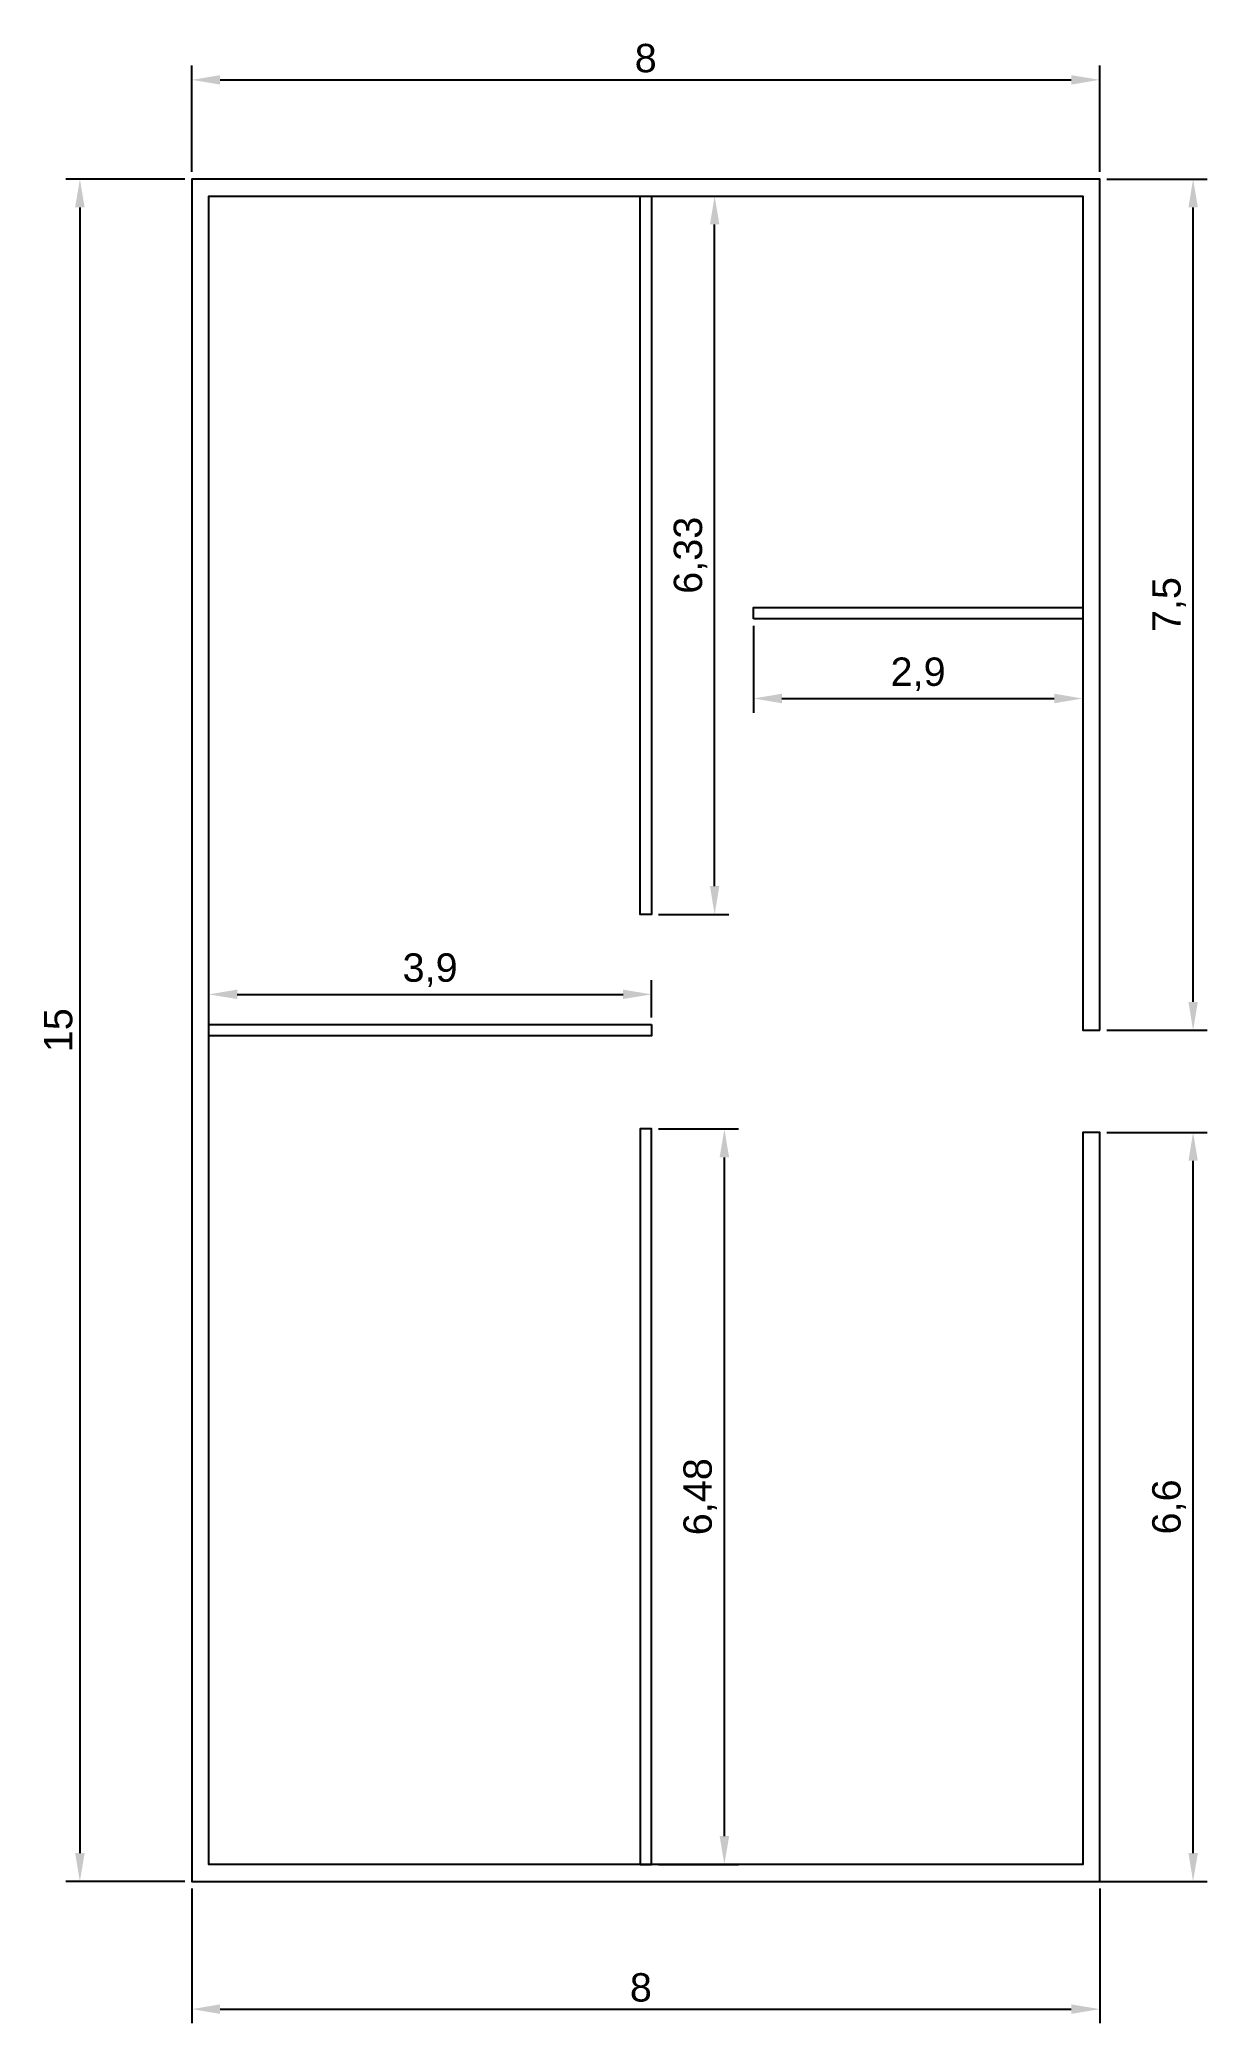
# Model space of a CAD drawing. Header units: millimetres. Extents: x 8.7 to 18.9, y 8.7 to 26.2.
import ezdxf

# ---------------------------------------------------------------- set-up
doc = ezdxf.new("R2010")
doc.units = ezdxf.units.MM
for name, color, linetype in [('Cotas', 7, 'Continuous'), ('Muro 10cm', 3, 'Continuous'), ('Muro 15cm', 5, 'Continuous')]:
    doc.layers.add(name, color=color, linetype=linetype)
doc.styles.get("Standard").update_dxf_attribs({"font": 'arial.ttf'})
doc.dimstyles.new('ISO-25', dxfattribs={"dimscale": 0.1, "dimtxt": 2.5, "dimasz": 2.5, "dimexe": 1.25, "dimexo": 0.625, "dimtad": 1, "dimtxsty": 'Standard', "dimcen": 2.5, "dimadec": 0, "dimazin": 0, "dimtfac": 1, "dimtmove": 0, "dimatfit": 3, "dimfxl": 1, "dimarcsym": 0})

# ---------------------------------------------------------------- blocks, each defined once
blk = doc.blocks.new('*D1')
at = {"layer": 'Cotas', "color": 0, "lineweight": -2, "transparency": 16777216}
for p, q in [((10, 25.062), (10, 25.999)), ((10.25, 25.874), (17.75, 25.874)), ((18, 25.062), (18, 25.999))]:
    blk.add_line(p, q, dxfattribs=at)
at = {"layer": 'Cotas', "color": 0, "transparency": 16777216}
for points in [[(10.25, 25.915), (10.25, 25.832), (10, 25.874)], [(17.75, 25.915), (17.75, 25.832), (18, 25.874)]]:
    blk.add_solid(points, dxfattribs=at)
at = {"layer": 'Defpoints', "color": 0, "transparency": 16777216}
for p in [(18, 25.874), (10, 25), (18, 25)]:
    blk.add_point(p, dxfattribs=at)
at = {"layer": 'Cotas', "color": 0, "transparency": 16777216, "insert": (14, 26.064), "char_height": 0.25, "attachment_point": 5}
blk.add_mtext('8', dxfattribs=at)
blk = doc.blocks.new('*D2')
at = {"layer": 'Cotas', "color": 0, "lineweight": -2, "transparency": 16777216}
for p, q in [((9.938, 25), (8.889, 25)), ((9.014, 24.75), (9.014, 10.25)), ((9.938, 10), (8.889, 10))]:
    blk.add_line(p, q, dxfattribs=at)
at = {"layer": 'Cotas', "color": 0, "transparency": 16777216}
for points in [[(8.972, 24.75), (9.056, 24.75), (9.014, 25)], [(8.972, 10.25), (9.056, 10.25), (9.014, 10)]]:
    blk.add_solid(points, dxfattribs=at)
at = {"layer": 'Defpoints', "color": 0, "transparency": 16777216}
for p in [(10, 25), (9.014, 10), (10, 10)]:
    blk.add_point(p, dxfattribs=at)
at = {"layer": 'Cotas', "color": 0, "transparency": 16777216, "insert": (8.824, 17.5), "char_height": 0.25, "attachment_point": 5, "rotation": 90}
blk.add_mtext('15', dxfattribs=at)
blk = doc.blocks.new('*D3')
at = {"layer": 'Cotas', "color": 0, "lineweight": -2, "transparency": 16777216}
for p, q in [((14.113, 16.63), (14.818, 16.63)), ((14.693, 10.4), (14.693, 16.38)), ((14.113, 10.15), (14.818, 10.15))]:
    blk.add_line(p, q, dxfattribs=at)
at = {"layer": 'Cotas', "color": 0, "transparency": 16777216}
for points in [[(14.651, 16.38), (14.735, 16.38), (14.693, 16.63)], [(14.651, 10.4), (14.735, 10.4), (14.693, 10.15)]]:
    blk.add_solid(points, dxfattribs=at)
at = {"layer": 'Defpoints', "color": 0, "transparency": 16777216}
for p in [(14.05, 16.63), (14.693, 16.63), (14.05, 10.15)]:
    blk.add_point(p, dxfattribs=at)
at = {"layer": 'Cotas', "color": 0, "transparency": 16777216, "insert": (14.48, 13.39), "char_height": 0.25, "attachment_point": 5, "rotation": 90}
blk.add_mtext('6,48', dxfattribs=at)
blk = doc.blocks.new('*D4')
at = {"layer": 'Cotas', "color": 0, "lineweight": -2, "transparency": 16777216}
for p, q in [((10.15, 17.613), (10.15, 17.941)), ((14.05, 17.613), (14.05, 17.941)), ((10.4, 17.816), (13.8, 17.816))]:
    blk.add_line(p, q, dxfattribs=at)
at = {"layer": 'Cotas', "color": 0, "transparency": 16777216}
for points in [[(10.4, 17.858), (10.4, 17.775), (10.15, 17.816)], [(13.8, 17.858), (13.8, 17.775), (14.05, 17.816)]]:
    blk.add_solid(points, dxfattribs=at)
at = {"layer": 'Defpoints', "color": 0, "transparency": 16777216}
for p in [(14.05, 17.816), (10.15, 17.55), (14.05, 17.55)]:
    blk.add_point(p, dxfattribs=at)
at = {"layer": 'Cotas', "color": 0, "transparency": 16777216, "insert": (12.1, 18.029), "char_height": 0.25, "attachment_point": 5}
blk.add_mtext('3,9', dxfattribs=at)
blk = doc.blocks.new('*D5')
at = {"layer": 'Cotas', "color": 0, "lineweight": -2, "transparency": 16777216}
for p, q in [((14.113, 24.85), (14.732, 24.85)), ((14.607, 18.77), (14.607, 24.6)), ((14.113, 18.52), (14.732, 18.52))]:
    blk.add_line(p, q, dxfattribs=at)
at = {"layer": 'Cotas', "color": 0, "transparency": 16777216}
for points in [[(14.566, 24.6), (14.649, 24.6), (14.607, 24.85)], [(14.566, 18.77), (14.649, 18.77), (14.607, 18.52)]]:
    blk.add_solid(points, dxfattribs=at)
at = {"layer": 'Defpoints', "color": 0, "transparency": 16777216}
for p in [(14.05, 24.85), (14.607, 24.85), (14.05, 18.52)]:
    blk.add_point(p, dxfattribs=at)
at = {"layer": 'Cotas', "color": 0, "transparency": 16777216, "insert": (14.395, 21.685), "char_height": 0.25, "attachment_point": 5, "rotation": 90}
blk.add_mtext('6,33', dxfattribs=at)
blk = doc.blocks.new('*D6')
at = {"layer": 'Cotas', "color": 0, "lineweight": -2, "transparency": 16777216}
for p, q in [((14.95, 21.062), (14.95, 20.298)), ((17.85, 21.062), (17.85, 20.298)), ((15.2, 20.423), (17.6, 20.423))]:
    blk.add_line(p, q, dxfattribs=at)
at = {"layer": 'Cotas', "color": 0, "transparency": 16777216}
for points in [[(15.2, 20.465), (15.2, 20.381), (14.95, 20.423)], [(17.6, 20.465), (17.6, 20.381), (17.85, 20.423)]]:
    blk.add_solid(points, dxfattribs=at)
at = {"layer": 'Defpoints', "color": 0, "transparency": 16777216}
for p in [(14.95, 21.125), (17.85, 21.125), (17.85, 20.423)]:
    blk.add_point(p, dxfattribs=at)
at = {"layer": 'Cotas', "color": 0, "transparency": 16777216, "insert": (16.4, 20.636), "char_height": 0.25, "attachment_point": 5}
blk.add_mtext('2,9', dxfattribs=at)
blk = doc.blocks.new('*D8')
at = {"layer": 'Cotas', "color": 0, "lineweight": -2, "transparency": 16777216}
for p, q in [((18.063, 16.6), (18.948, 16.6)), ((18.823, 10.25), (18.823, 16.35)), ((17.913, 10), (18.948, 10))]:
    blk.add_line(p, q, dxfattribs=at)
at = {"layer": 'Cotas', "color": 0, "transparency": 16777216}
for points in [[(18.782, 16.35), (18.865, 16.35), (18.823, 16.6)], [(18.782, 10.25), (18.865, 10.25), (18.823, 10)]]:
    blk.add_solid(points, dxfattribs=at)
at = {"layer": 'Defpoints', "color": 0, "transparency": 16777216}
for p in [(18, 16.6), (18.823, 16.6), (17.85, 10)]:
    blk.add_point(p, dxfattribs=at)
at = {"layer": 'Cotas', "color": 0, "transparency": 16777216, "insert": (18.611, 13.3), "char_height": 0.25, "attachment_point": 5, "rotation": 90}
blk.add_mtext('6,6', dxfattribs=at)
blk = doc.blocks.new('*D10')
at = {"layer": 'Cotas', "color": 0, "lineweight": -2, "transparency": 16777216}
for p, q in [((18.063, 25), (18.948, 25)), ((18.823, 17.75), (18.823, 24.75)), ((18.063, 17.5), (18.948, 17.5))]:
    blk.add_line(p, q, dxfattribs=at)
at = {"layer": 'Cotas', "color": 0, "transparency": 16777216}
for points in [[(18.782, 24.75), (18.865, 24.75), (18.823, 25)], [(18.782, 17.75), (18.865, 17.75), (18.823, 17.5)]]:
    blk.add_solid(points, dxfattribs=at)
at = {"layer": 'Defpoints', "color": 0, "transparency": 16777216}
for p in [(18, 25), (18.823, 25), (18, 17.5)]:
    blk.add_point(p, dxfattribs=at)
at = {"layer": 'Cotas', "color": 0, "transparency": 16777216, "insert": (18.611, 21.25), "char_height": 0.25, "attachment_point": 5, "rotation": 90}
blk.add_mtext('7,5', dxfattribs=at)
blk = doc.blocks.new('*D12')
at = {"layer": 'Cotas', "color": 0, "lineweight": -2, "transparency": 16777216}
for p, q in [((10, 9.938), (10, 8.75)), ((18, 9.938), (18, 8.75)), ((10.25, 8.875), (17.75, 8.875))]:
    blk.add_line(p, q, dxfattribs=at)
at = {"layer": 'Cotas', "color": 0, "transparency": 16777216}
for points in [[(10.25, 8.917), (10.25, 8.833), (10, 8.875)], [(17.75, 8.917), (17.75, 8.833), (18, 8.875)]]:
    blk.add_solid(points, dxfattribs=at)
at = {"layer": 'Defpoints', "color": 0, "transparency": 16777216}
for p in [(10, 10), (18, 10), (18, 8.875)]:
    blk.add_point(p, dxfattribs=at)
at = {"layer": 'Cotas', "color": 0, "transparency": 16777216, "insert": (13.957, 9.065), "char_height": 0.25, "attachment_point": 5}
blk.add_mtext('8', dxfattribs=at)

msp = doc.modelspace()

# ---------------------------------------------------------------- linework, layer by layer
at = {"layer": 'Muro 10cm'}
for points in [[(13.95, 24.85), (14.05, 24.85), (14.05, 18.52), (13.95, 18.52)], [(14.95, 21.125), (14.95, 21.225), (17.85, 21.225), (17.85, 21.125)], [(14.05, 17.55), (14.05, 17.45), (10.15, 17.45), (10.15, 17.55)], [(13.95, 10.15), (14.05, 10.15), (14.05, 16.63), (13.95, 16.63)]]:
    msp.add_lwpolyline(points, close=True, dxfattribs=at)
at = {"layer": 'Muro 15cm'}
msp.add_lwpolyline([(18, 17.5), (18, 25), (10, 25), (10, 10), (18, 10), (18, 16.6), (17.85, 16.6), (17.85, 10.15), (10.15, 10.15), (10.15, 24.85), (17.85, 24.85), (17.85, 17.5)], close=True, dxfattribs=at)

# ---------------------------------------------------------------- dimensions: what is measured, and where the dimension line sits
at = {"layer": 'Cotas'}
for base, p1, p2, picture, middle in [((18, 25.874), (10, 25), (18, 25), '*D1', (14, 26.064)), ((17.85, 20.423), (14.95, 21.125), (17.85, 21.125), '*D6', (16.4, 20.636)), ((14.05, 17.816), (10.15, 17.55), (14.05, 17.55), '*D4', (12.1, 18.029))]:
    dim = msp.add_linear_dim(base=base, p1=p1, p2=p2, dimstyle='ISO-25', dxfattribs=at)
    dim.commit()
    dim.dimension.update_dxf_attribs({"geometry": picture, "text_midpoint": middle})
for base, p1, p2, angle, picture, middle in [((9.014, 10), (10, 25), (10, 10), 90, '*D2', (8.824, 17.5)), ((18.823, 25), (18, 17.5), (18, 25), 270, '*D10', (18.611, 21.25)), ((14.607, 24.85), (14.05, 18.52), (14.05, 24.85), 270, '*D5', (14.395, 21.685)), ((14.693, 16.63), (14.05, 10.15), (14.05, 16.63), 270, '*D3', (14.48, 13.39)), ((18.823, 16.6), (17.85, 10), (18, 16.6), 270, '*D8', (18.611, 13.3))]:
    dim = msp.add_linear_dim(base=base, p1=p1, p2=p2, angle=angle, dimstyle='ISO-25', dxfattribs=at)
    dim.commit()
    dim.dimension.update_dxf_attribs({"geometry": picture, "text_midpoint": middle})
dim = msp.add_linear_dim(base=(18, 8.875), p1=(10, 10), p2=(18, 10), dimstyle='ISO-25', dxfattribs=at)
dim.commit()
dim.dimension.update_dxf_attribs({"geometry": '*D12', "text_midpoint": (13.957, 8.875), "dimtype": 160})

doc.saveas('drawing.dxf')
